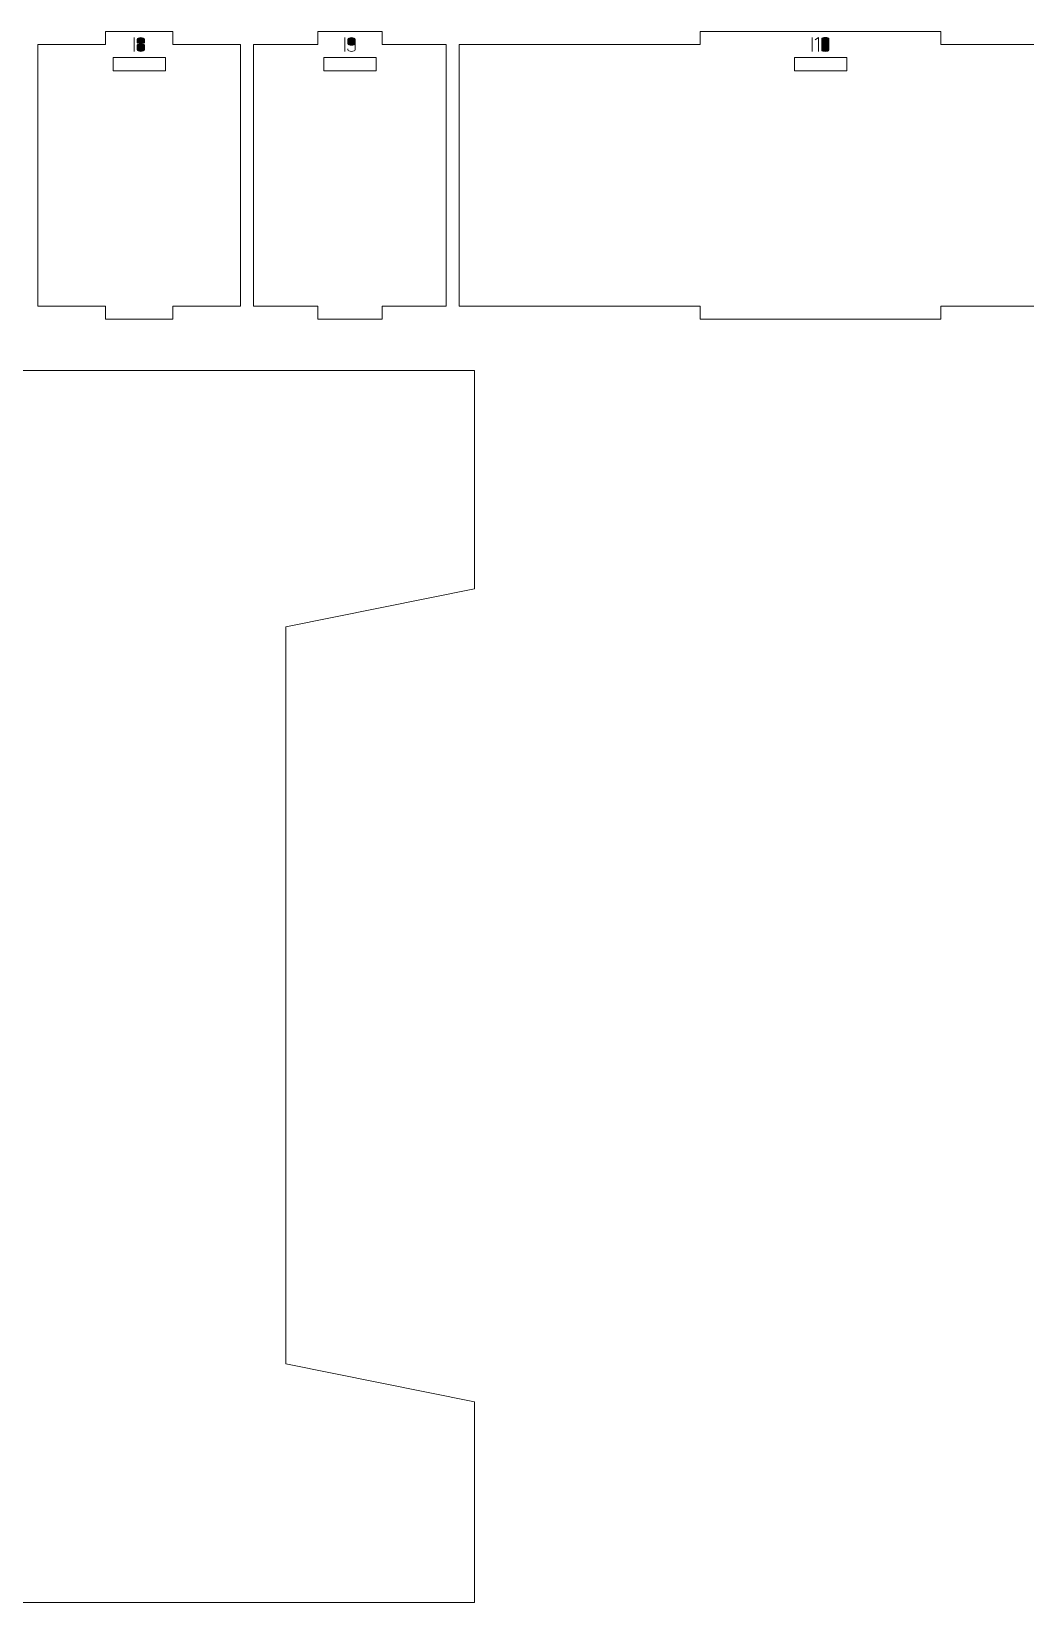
# Model space of a CAD drawing. Header units: centimetres. Extents: x -250 to 250, y -508 to 508.
# Drawn here: x -175.84 to -153.04, y -231.42 to -195.39 of the extents above; entities that cross this region are included whole.
import ezdxf

# ---------------------------------------------------------------- set-up
doc = ezdxf.new("R2010")
doc.units = ezdxf.units.CM
doc.header["$MEASUREMENT"] = 0
doc.layers.add('Capa 1', color=7, linetype='Continuous')

msp = doc.modelspace()

# ---------------------------------------------------------------- hatches: boundary and pattern name
at = {"layer": 'Capa 1', "true_color": 0x3e4095}
h = msp.add_hatch(color=175, dxfattribs=at)
edge = h.paths.add_edge_path()
edge.add_spline(control_points=[(-173.49002, -195.84554), (-173.49002, -195.84554), (-173.49002, -195.52864), (-173.49002, -195.52864), (-173.49002, -195.52864), (-173.49002, -195.84554), (-173.49002, -195.84554)], knot_values=[0, 0, 0, 0, 0.5, 0.5, 0.5, 1, 1, 1, 1], degree=3, periodic=1)
h = msp.add_hatch(color=175, dxfattribs=at)
edge = h.paths.add_edge_path()
edge.add_spline(control_points=[(-173.41664, -195.63871), (-173.41664, -195.64666), (-173.41098, -195.65384), (-173.39967, -195.66026), (-173.38836, -195.66668), (-173.3665, -195.67096), (-173.33409, -195.6731), (-173.30168, -195.67096), (-173.27982, -195.66668), (-173.26851, -195.66026), (-173.2572, -195.65384), (-173.25154, -195.64666), (-173.25154, -195.63871), (-173.25154, -195.63871), (-173.25154, -195.56441), (-173.25154, -195.56441), (-173.25154, -195.55463), (-173.25941, -195.5463), (-173.27516, -195.53942), (-173.2909, -195.53254), (-173.31055, -195.5291), (-173.33409, -195.5291), (-173.35763, -195.5291), (-173.37728, -195.53254), (-173.39302, -195.53942), (-173.40877, -195.5463), (-173.41664, -195.55463), (-173.41664, -195.56441), (-173.41664, -195.56441), (-173.41664, -195.63871), (-173.41664, -195.63871)], knot_values=[0, 0, 0, 0, 0.1, 0.1, 0.1, 0.2, 0.2, 0.2, 0.3, 0.3, 0.3, 0.4, 0.4, 0.4, 0.5, 0.5, 0.5, 0.6, 0.6, 0.6, 0.7, 0.7, 0.7, 0.8, 0.8, 0.8, 0.9, 0.9, 0.9, 1, 1, 1, 1], degree=3, periodic=1)
h = msp.add_hatch(color=175, dxfattribs=at)
edge = h.paths.add_edge_path()
edge.add_spline(control_points=[(-173.33409, -195.84554), (-173.35763, -195.84554), (-173.37728, -195.8421), (-173.39302, -195.83522), (-173.40877, -195.82834), (-173.41664, -195.82001), (-173.41664, -195.81023), (-173.41664, -195.81023), (-173.41664, -195.70704), (-173.41664, -195.70704), (-173.41664, -195.69878), (-173.41098, -195.6916), (-173.39967, -195.68549), (-173.38836, -195.67937), (-173.3665, -195.67524), (-173.33409, -195.6731), (-173.3665, -195.67096), (-173.38836, -195.66668), (-173.39967, -195.66026), (-173.41098, -195.65384), (-173.41664, -195.64666), (-173.41664, -195.63871), (-173.41664, -195.63871), (-173.41664, -195.56441), (-173.41664, -195.56441), (-173.41664, -195.55463), (-173.40877, -195.5463), (-173.39302, -195.53942), (-173.37728, -195.53254), (-173.35763, -195.5291), (-173.33409, -195.5291), (-173.31055, -195.5291), (-173.2909, -195.53254), (-173.27516, -195.53942), (-173.25941, -195.5463), (-173.25154, -195.55463), (-173.25154, -195.56441), (-173.25154, -195.56441), (-173.25154, -195.63871), (-173.25154, -195.63871), (-173.25154, -195.64666), (-173.2572, -195.65384), (-173.26851, -195.66026), (-173.27982, -195.66668), (-173.30168, -195.67096), (-173.33409, -195.6731), (-173.30168, -195.67524), (-173.27982, -195.67937), (-173.26851, -195.68549), (-173.2572, -195.6916), (-173.25154, -195.69878), (-173.25154, -195.70704), (-173.25154, -195.70704), (-173.25154, -195.81023), (-173.25154, -195.81023), (-173.25154, -195.82001), (-173.25941, -195.82834), (-173.27516, -195.83522), (-173.2909, -195.8421), (-173.31055, -195.84554), (-173.33409, -195.84554)], knot_values=[0, 0, 0, 0, 0.05, 0.05, 0.05, 0.1, 0.1, 0.1, 0.15, 0.15, 0.15, 0.2, 0.2, 0.2, 0.25, 0.25, 0.25, 0.3, 0.3, 0.3, 0.35, 0.35, 0.35, 0.4, 0.4, 0.4, 0.45, 0.45, 0.45, 0.5, 0.5, 0.5, 0.55, 0.55, 0.55, 0.6, 0.6, 0.6, 0.65, 0.65, 0.65, 0.7, 0.7, 0.7, 0.75, 0.75, 0.75, 0.8, 0.8, 0.8, 0.85, 0.85, 0.85, 0.9, 0.9, 0.9, 0.95, 0.95, 0.95, 1, 1, 1, 1], degree=3, periodic=1)
h = msp.add_hatch(color=175, dxfattribs=at)
edge = h.paths.add_edge_path()
edge.add_spline(control_points=[(-168.6587, -195.84554), (-168.6587, -195.84554), (-168.6587, -195.52864), (-168.6587, -195.52864), (-168.6587, -195.52864), (-168.6587, -195.84554), (-168.6587, -195.84554)], knot_values=[0, 0, 0, 0, 0.5, 0.5, 0.5, 1, 1, 1, 1], degree=3, periodic=1)
h = msp.add_hatch(color=175, dxfattribs=at)
edge = h.paths.add_edge_path()
edge.add_spline(control_points=[(-168.58532, -195.67173), (-168.58532, -195.68151), (-168.57745, -195.68984), (-168.5617, -195.69672), (-168.54596, -195.7036), (-168.52631, -195.70704), (-168.50277, -195.70704), (-168.47953, -195.70765), (-168.45997, -195.70482), (-168.44407, -195.69856), (-168.42817, -195.69229), (-168.42022, -195.68334), (-168.42022, -195.67173), (-168.42022, -195.67173), (-168.42022, -195.56441), (-168.42022, -195.56441), (-168.42022, -195.55463), (-168.42809, -195.5463), (-168.44384, -195.53942), (-168.45958, -195.53254), (-168.47923, -195.5291), (-168.50277, -195.5291), (-168.52631, -195.5291), (-168.54596, -195.53254), (-168.5617, -195.53942), (-168.57745, -195.5463), (-168.58532, -195.55463), (-168.58532, -195.56441), (-168.58532, -195.56441), (-168.58532, -195.67173), (-168.58532, -195.67173)], knot_values=[0, 0, 0, 0, 0.1, 0.1, 0.1, 0.2, 0.2, 0.2, 0.3, 0.3, 0.3, 0.4, 0.4, 0.4, 0.5, 0.5, 0.5, 0.6, 0.6, 0.6, 0.7, 0.7, 0.7, 0.8, 0.8, 0.8, 0.9, 0.9, 0.9, 1, 1, 1, 1], degree=3, periodic=1)
h = msp.add_hatch(color=175, dxfattribs=at)
edge = h.paths.add_edge_path()
edge.add_spline(control_points=[(-168.50277, -195.84554), (-168.52631, -195.84554), (-168.54596, -195.8421), (-168.5617, -195.83522), (-168.57745, -195.82834), (-168.58532, -195.82001), (-168.58532, -195.81023), (-168.58532, -195.81023), (-168.58532, -195.785), (-168.58532, -195.785), (-168.58532, -195.785), (-168.58532, -195.81023), (-168.58532, -195.81023), (-168.58532, -195.82001), (-168.57745, -195.82834), (-168.5617, -195.83522), (-168.54596, -195.8421), (-168.52631, -195.84554), (-168.50277, -195.84554), (-168.47923, -195.84554), (-168.45958, -195.8421), (-168.44384, -195.83522), (-168.42809, -195.82834), (-168.42022, -195.82001), (-168.42022, -195.81023), (-168.42022, -195.81023), (-168.42022, -195.67173), (-168.42022, -195.67173), (-168.42022, -195.68334), (-168.42817, -195.69229), (-168.44407, -195.69856), (-168.45997, -195.70482), (-168.47953, -195.70765), (-168.50277, -195.70704), (-168.52631, -195.70704), (-168.54596, -195.7036), (-168.5617, -195.69672), (-168.57745, -195.68984), (-168.58532, -195.68151), (-168.58532, -195.67173), (-168.58532, -195.67173), (-168.58532, -195.56441), (-168.58532, -195.56441), (-168.58532, -195.55463), (-168.57745, -195.5463), (-168.5617, -195.53942), (-168.54596, -195.53254), (-168.52631, -195.5291), (-168.50277, -195.5291), (-168.47923, -195.5291), (-168.45958, -195.53254), (-168.44384, -195.53942), (-168.42809, -195.5463), (-168.42022, -195.55463), (-168.42022, -195.56441), (-168.42022, -195.56441), (-168.42022, -195.67173), (-168.42022, -195.67173), (-168.42022, -195.67173), (-168.42022, -195.81023), (-168.42022, -195.81023), (-168.42022, -195.82001), (-168.42809, -195.82834), (-168.44384, -195.83522), (-168.45958, -195.8421), (-168.47923, -195.84554), (-168.50277, -195.84554)], knot_values=[0, 0, 0, 0, 0.04545455, 0.04545455, 0.04545455, 0.09090909, 0.09090909, 0.09090909, 0.13636364, 0.13636364, 0.13636364, 0.18181818, 0.18181818, 0.18181818, 0.22727273, 0.22727273, 0.22727273, 0.27272727, 0.27272727, 0.27272727, 0.31818182, 0.31818182, 0.31818182, 0.36363636, 0.36363636, 0.36363636, 0.40909091, 0.40909091, 0.40909091, 0.45454545, 0.45454545, 0.45454545, 0.5, 0.5, 0.5, 0.54545455, 0.54545455, 0.54545455, 0.59090909, 0.59090909, 0.59090909, 0.63636364, 0.63636364, 0.63636364, 0.68181818, 0.68181818, 0.68181818, 0.72727273, 0.72727273, 0.72727273, 0.77272727, 0.77272727, 0.77272727, 0.81818182, 0.81818182, 0.81818182, 0.86363636, 0.86363636, 0.86363636, 0.90909091, 0.90909091, 0.90909091, 0.95454545, 0.95454545, 0.95454545, 1, 1, 1, 1], degree=3, periodic=1)
h = msp.add_hatch(color=175, dxfattribs=at)
edge = h.paths.add_edge_path()
edge.add_spline(control_points=[(-157.94011, -195.84554), (-157.94011, -195.84554), (-157.94011, -195.52864), (-157.94011, -195.52864), (-157.94011, -195.52864), (-157.94011, -195.84554), (-157.94011, -195.84554)], knot_values=[0, 0, 0, 0, 0.5, 0.5, 0.5, 1, 1, 1, 1], degree=3, periodic=1)
h = msp.add_hatch(color=175, dxfattribs=at)
edge = h.paths.add_edge_path()
edge.add_spline(control_points=[(-157.7906, -195.52864), (-157.7906, -195.52864), (-157.86673, -195.58138), (-157.86673, -195.58138), (-157.86673, -195.58138), (-157.7906, -195.52864), (-157.7906, -195.52864), (-157.7906, -195.52864), (-157.7906, -195.84554), (-157.7906, -195.84554), (-157.7906, -195.84554), (-157.7906, -195.52864), (-157.7906, -195.52864)], knot_values=[0, 0, 0, 0, 0.25, 0.25, 0.25, 0.5, 0.5, 0.5, 0.75, 0.75, 0.75, 1, 1, 1, 1], degree=3, periodic=1)
h = msp.add_hatch(color=175, dxfattribs=at)
edge = h.paths.add_edge_path()
edge.add_spline(control_points=[(-157.71997, -195.82169), (-157.71997, -195.83148), (-157.7121, -195.8379), (-157.69635, -195.84095), (-157.68061, -195.84401), (-157.66096, -195.84554), (-157.63742, -195.84554), (-157.61388, -195.84554), (-157.59423, -195.84401), (-157.57849, -195.84095), (-157.56274, -195.8379), (-157.55487, -195.83148), (-157.55487, -195.82169), (-157.55487, -195.82169), (-157.55487, -195.55341), (-157.55487, -195.55341), (-157.55487, -195.54362), (-157.56274, -195.53712), (-157.57849, -195.53391), (-157.59423, -195.5307), (-157.61388, -195.5291), (-157.63742, -195.5291), (-157.66096, -195.5291), (-157.68061, -195.5307), (-157.69635, -195.53391), (-157.7121, -195.53712), (-157.71997, -195.54362), (-157.71997, -195.55341), (-157.71997, -195.55341), (-157.71997, -195.82169), (-157.71997, -195.82169)], knot_values=[0, 0, 0, 0, 0.1, 0.1, 0.1, 0.2, 0.2, 0.2, 0.3, 0.3, 0.3, 0.4, 0.4, 0.4, 0.5, 0.5, 0.5, 0.6, 0.6, 0.6, 0.7, 0.7, 0.7, 0.8, 0.8, 0.8, 0.9, 0.9, 0.9, 1, 1, 1, 1], degree=3, periodic=1)
h = msp.add_hatch(color=175, dxfattribs=at)
edge = h.paths.add_edge_path()
edge.add_spline(control_points=[(-157.55487, -195.82169), (-157.55487, -195.83148), (-157.56274, -195.8379), (-157.57849, -195.84095), (-157.59423, -195.84401), (-157.61388, -195.84554), (-157.63742, -195.84554), (-157.66096, -195.84554), (-157.68061, -195.84401), (-157.69635, -195.84095), (-157.7121, -195.8379), (-157.71997, -195.83148), (-157.71997, -195.82169), (-157.71997, -195.82169), (-157.71997, -195.55341), (-157.71997, -195.55341), (-157.71997, -195.54362), (-157.7121, -195.53712), (-157.69635, -195.53391), (-157.68061, -195.5307), (-157.66096, -195.5291), (-157.63742, -195.5291), (-157.61388, -195.5291), (-157.59423, -195.5307), (-157.57849, -195.53391), (-157.56274, -195.53712), (-157.55487, -195.54362), (-157.55487, -195.55341), (-157.55487, -195.55341), (-157.55487, -195.82169), (-157.55487, -195.82169)], knot_values=[0, 0, 0, 0, 0.1, 0.1, 0.1, 0.2, 0.2, 0.2, 0.3, 0.3, 0.3, 0.4, 0.4, 0.4, 0.5, 0.5, 0.5, 0.6, 0.6, 0.6, 0.7, 0.7, 0.7, 0.8, 0.8, 0.8, 0.9, 0.9, 0.9, 1, 1, 1, 1], degree=3, periodic=1)
h = msp.add_hatch(color=175, dxfattribs=at)
edge = h.paths.add_edge_path()
edge.add_spline(control_points=[(-173.41664, -195.81023), (-173.41664, -195.82001), (-173.40877, -195.82834), (-173.39302, -195.83522), (-173.37728, -195.8421), (-173.35763, -195.84554), (-173.33409, -195.84554), (-173.31055, -195.84554), (-173.2909, -195.8421), (-173.27516, -195.83522), (-173.25941, -195.82834), (-173.25154, -195.82001), (-173.25154, -195.81023), (-173.25154, -195.81023), (-173.25154, -195.70704), (-173.25154, -195.70704), (-173.25154, -195.69878), (-173.2572, -195.6916), (-173.26851, -195.68549), (-173.27982, -195.67937), (-173.30168, -195.67524), (-173.33409, -195.6731), (-173.3665, -195.67524), (-173.38836, -195.67937), (-173.39967, -195.68549), (-173.41098, -195.6916), (-173.41664, -195.69878), (-173.41664, -195.70704), (-173.41664, -195.70704), (-173.41664, -195.81023), (-173.41664, -195.81023)], knot_values=[0, 0, 0, 0, 0.1, 0.1, 0.1, 0.2, 0.2, 0.2, 0.3, 0.3, 0.3, 0.4, 0.4, 0.4, 0.5, 0.5, 0.5, 0.6, 0.6, 0.6, 0.7, 0.7, 0.7, 0.8, 0.8, 0.8, 0.9, 0.9, 0.9, 1, 1, 1, 1], degree=3, periodic=1)

# ---------------------------------------------------------------- linework, layer by layer
at = {"layer": 'Capa 1', "color": 240, "lineweight": 9}
for points, knots in [([(-175.69333, -195.68834), (-175.69333, -195.68834), (-175.69333, -201.68834), (-175.69333, -201.68834), (-175.69333, -201.68834), (-174.14497, -201.68834), (-174.14497, -201.68834), (-174.14497, -201.68834), (-174.14497, -201.98834), (-174.14497, -201.98834), (-174.14497, -201.98834), (-172.59661, -201.98834), (-172.59661, -201.98834), (-172.59661, -201.98834), (-172.59661, -201.68834), (-172.59661, -201.68834), (-172.59661, -201.68834), (-171.04824, -201.68834), (-171.04824, -201.68834), (-171.04824, -201.68834), (-171.04824, -195.68834), (-171.04824, -195.68834), (-171.04824, -195.68834), (-172.59661, -195.68834), (-172.59661, -195.68834), (-172.59661, -195.68834), (-172.59661, -195.38834), (-172.59661, -195.38834), (-172.59661, -195.38834), (-174.14497, -195.38834), (-174.14497, -195.38834), (-174.14497, -195.38834), (-174.14497, -195.68834), (-174.14497, -195.68834), (-174.14497, -195.68834), (-175.69333, -195.68834), (-175.69333, -195.68834)], [0, 0, 0, 0, 0.08333333, 0.08333333, 0.08333333, 0.16666667, 0.16666667, 0.16666667, 0.25, 0.25, 0.25, 0.33333333, 0.33333333, 0.33333333, 0.41666667, 0.41666667, 0.41666667, 0.5, 0.5, 0.5, 0.58333333, 0.58333333, 0.58333333, 0.66666667, 0.66666667, 0.66666667, 0.75, 0.75, 0.75, 0.83333333, 0.83333333, 0.83333333, 0.91666667, 0.91666667, 0.91666667, 1, 1, 1, 1]), ([(-170.74824, -195.68834), (-170.74824, -195.68834), (-170.74824, -201.68834), (-170.74824, -201.68834), (-170.74824, -201.68834), (-169.27572, -201.68834), (-169.27572, -201.68834), (-169.27572, -201.68834), (-169.27572, -201.98834), (-169.27572, -201.98834), (-169.27572, -201.98834), (-167.8032, -201.98834), (-167.8032, -201.98834), (-167.8032, -201.98834), (-167.8032, -201.68834), (-167.8032, -201.68834), (-167.8032, -201.68834), (-166.33068, -201.68834), (-166.33068, -201.68834), (-166.33068, -201.68834), (-166.33068, -195.68834), (-166.33068, -195.68834), (-166.33068, -195.68834), (-167.8032, -195.68834), (-167.8032, -195.68834), (-167.8032, -195.68834), (-167.8032, -195.38834), (-167.8032, -195.38834), (-167.8032, -195.38834), (-169.27572, -195.38834), (-169.27572, -195.38834), (-169.27572, -195.38834), (-169.27572, -195.68834), (-169.27572, -195.68834), (-169.27572, -195.68834), (-170.74824, -195.68834), (-170.74824, -195.68834)], [0, 0, 0, 0, 0.08333333, 0.08333333, 0.08333333, 0.16666667, 0.16666667, 0.16666667, 0.25, 0.25, 0.25, 0.33333333, 0.33333333, 0.33333333, 0.41666667, 0.41666667, 0.41666667, 0.5, 0.5, 0.5, 0.58333333, 0.58333333, 0.58333333, 0.66666667, 0.66666667, 0.66666667, 0.75, 0.75, 0.75, 0.83333333, 0.83333333, 0.83333333, 0.91666667, 0.91666667, 0.91666667, 1, 1, 1, 1]), ([(-166.03068, -195.68834), (-166.03068, -195.68834), (-166.03068, -201.68834), (-166.03068, -201.68834), (-166.03068, -201.68834), (-160.50855, -201.68834), (-160.50855, -201.68834), (-160.50855, -201.68834), (-160.50855, -201.98834), (-160.50855, -201.98834), (-160.50855, -201.98834), (-154.98642, -201.98834), (-154.98642, -201.98834), (-154.98642, -201.98834), (-154.98642, -201.68834), (-154.98642, -201.68834), (-154.98642, -201.68834), (-149.4643, -201.68834), (-149.4643, -201.68834), (-149.4643, -201.68834), (-149.4643, -195.68834), (-149.4643, -195.68834), (-149.4643, -195.68834), (-154.98642, -195.68834), (-154.98642, -195.68834), (-154.98642, -195.68834), (-154.98642, -195.38834), (-154.98642, -195.38834), (-154.98642, -195.38834), (-160.50855, -195.38834), (-160.50855, -195.38834), (-160.50855, -195.38834), (-160.50855, -195.68834), (-160.50855, -195.68834), (-160.50855, -195.68834), (-166.03068, -195.68834), (-166.03068, -195.68834)], [0, 0, 0, 0, 0.08333333, 0.08333333, 0.08333333, 0.16666667, 0.16666667, 0.16666667, 0.25, 0.25, 0.25, 0.33333333, 0.33333333, 0.33333333, 0.41666667, 0.41666667, 0.41666667, 0.5, 0.5, 0.5, 0.58333333, 0.58333333, 0.58333333, 0.66666667, 0.66666667, 0.66666667, 0.75, 0.75, 0.75, 0.83333333, 0.83333333, 0.83333333, 0.91666667, 0.91666667, 0.91666667, 1, 1, 1, 1]), ([(-173.97078, -196.28882), (-173.97078, -196.28882), (-172.77078, -196.28882), (-172.77078, -196.28882), (-172.77078, -196.28882), (-172.77078, -195.98882), (-172.77078, -195.98882), (-172.77078, -195.98882), (-173.97078, -195.98882), (-173.97078, -195.98882), (-173.97078, -195.98882), (-173.97078, -196.28882), (-173.97078, -196.28882)], [0, 0, 0, 0, 0.25, 0.25, 0.25, 0.5, 0.5, 0.5, 0.75, 0.75, 0.75, 1, 1, 1, 1]), ([(-169.13946, -196.28882), (-169.13946, -196.28882), (-167.93946, -196.28882), (-167.93946, -196.28882), (-167.93946, -196.28882), (-167.93946, -195.98882), (-167.93946, -195.98882), (-167.93946, -195.98882), (-169.13946, -195.98882), (-169.13946, -195.98882), (-169.13946, -195.98882), (-169.13946, -196.28882), (-169.13946, -196.28882)], [0, 0, 0, 0, 0.25, 0.25, 0.25, 0.5, 0.5, 0.5, 0.75, 0.75, 0.75, 1, 1, 1, 1]), ([(-158.34749, -196.28882), (-158.34749, -196.28882), (-157.14749, -196.28882), (-157.14749, -196.28882), (-157.14749, -196.28882), (-157.14749, -195.98882), (-157.14749, -195.98882), (-157.14749, -195.98882), (-158.34749, -195.98882), (-158.34749, -195.98882), (-158.34749, -195.98882), (-158.34749, -196.28882), (-158.34749, -196.28882)], [0, 0, 0, 0, 0.25, 0.25, 0.25, 0.5, 0.5, 0.5, 0.75, 0.75, 0.75, 1, 1, 1, 1])]:
    msp.add_open_spline(points, degree=3, knots=knots, dxfattribs=at)
at = {"layer": 'Capa 1', "color": 114, "lineweight": 9}
for points, knots in [([(-173.49002, -195.84554), (-173.49002, -195.84554), (-173.49002, -195.52864), (-173.49002, -195.52864), (-173.49002, -195.52864), (-173.49002, -195.84554), (-173.49002, -195.84554)], [0, 0, 0, 0, 0.5, 0.5, 0.5, 1, 1, 1, 1]), ([(-173.41664, -195.63871), (-173.41664, -195.64666), (-173.41098, -195.65384), (-173.39967, -195.66026), (-173.38836, -195.66668), (-173.3665, -195.67096), (-173.33409, -195.6731), (-173.30168, -195.67096), (-173.27982, -195.66668), (-173.26851, -195.66026), (-173.2572, -195.65384), (-173.25154, -195.64666), (-173.25154, -195.63871), (-173.25154, -195.63871), (-173.25154, -195.56441), (-173.25154, -195.56441), (-173.25154, -195.55463), (-173.25941, -195.5463), (-173.27516, -195.53942), (-173.2909, -195.53254), (-173.31055, -195.5291), (-173.33409, -195.5291), (-173.35763, -195.5291), (-173.37728, -195.53254), (-173.39302, -195.53942), (-173.40877, -195.5463), (-173.41664, -195.55463), (-173.41664, -195.56441), (-173.41664, -195.56441), (-173.41664, -195.63871), (-173.41664, -195.63871)], [0, 0, 0, 0, 0.1, 0.1, 0.1, 0.2, 0.2, 0.2, 0.3, 0.3, 0.3, 0.4, 0.4, 0.4, 0.5, 0.5, 0.5, 0.6, 0.6, 0.6, 0.7, 0.7, 0.7, 0.8, 0.8, 0.8, 0.9, 0.9, 0.9, 1, 1, 1, 1]), ([(-173.33409, -195.84554), (-173.35763, -195.84554), (-173.37728, -195.8421), (-173.39302, -195.83522), (-173.40877, -195.82834), (-173.41664, -195.82001), (-173.41664, -195.81023), (-173.41664, -195.81023), (-173.41664, -195.70704), (-173.41664, -195.70704), (-173.41664, -195.69878), (-173.41098, -195.6916), (-173.39967, -195.68549), (-173.38836, -195.67937), (-173.3665, -195.67524), (-173.33409, -195.6731), (-173.3665, -195.67096), (-173.38836, -195.66668), (-173.39967, -195.66026), (-173.41098, -195.65384), (-173.41664, -195.64666), (-173.41664, -195.63871), (-173.41664, -195.63871), (-173.41664, -195.56441), (-173.41664, -195.56441), (-173.41664, -195.55463), (-173.40877, -195.5463), (-173.39302, -195.53942), (-173.37728, -195.53254), (-173.35763, -195.5291), (-173.33409, -195.5291), (-173.31055, -195.5291), (-173.2909, -195.53254), (-173.27516, -195.53942), (-173.25941, -195.5463), (-173.25154, -195.55463), (-173.25154, -195.56441), (-173.25154, -195.56441), (-173.25154, -195.63871), (-173.25154, -195.63871), (-173.25154, -195.64666), (-173.2572, -195.65384), (-173.26851, -195.66026), (-173.27982, -195.66668), (-173.30168, -195.67096), (-173.33409, -195.6731), (-173.30168, -195.67524), (-173.27982, -195.67937), (-173.26851, -195.68549), (-173.2572, -195.6916), (-173.25154, -195.69878), (-173.25154, -195.70704), (-173.25154, -195.70704), (-173.25154, -195.81023), (-173.25154, -195.81023), (-173.25154, -195.82001), (-173.25941, -195.82834), (-173.27516, -195.83522), (-173.2909, -195.8421), (-173.31055, -195.84554), (-173.33409, -195.84554)], [0, 0, 0, 0, 0.05, 0.05, 0.05, 0.1, 0.1, 0.1, 0.15, 0.15, 0.15, 0.2, 0.2, 0.2, 0.25, 0.25, 0.25, 0.3, 0.3, 0.3, 0.35, 0.35, 0.35, 0.4, 0.4, 0.4, 0.45, 0.45, 0.45, 0.5, 0.5, 0.5, 0.55, 0.55, 0.55, 0.6, 0.6, 0.6, 0.65, 0.65, 0.65, 0.7, 0.7, 0.7, 0.75, 0.75, 0.75, 0.8, 0.8, 0.8, 0.85, 0.85, 0.85, 0.9, 0.9, 0.9, 0.95, 0.95, 0.95, 1, 1, 1, 1]), ([(-168.6587, -195.84554), (-168.6587, -195.84554), (-168.6587, -195.52864), (-168.6587, -195.52864), (-168.6587, -195.52864), (-168.6587, -195.84554), (-168.6587, -195.84554)], [0, 0, 0, 0, 0.5, 0.5, 0.5, 1, 1, 1, 1]), ([(-168.58532, -195.67173), (-168.58532, -195.68151), (-168.57745, -195.68984), (-168.5617, -195.69672), (-168.54596, -195.7036), (-168.52631, -195.70704), (-168.50277, -195.70704), (-168.47953, -195.70765), (-168.45997, -195.70482), (-168.44407, -195.69856), (-168.42817, -195.69229), (-168.42022, -195.68334), (-168.42022, -195.67173), (-168.42022, -195.67173), (-168.42022, -195.56441), (-168.42022, -195.56441), (-168.42022, -195.55463), (-168.42809, -195.5463), (-168.44384, -195.53942), (-168.45958, -195.53254), (-168.47923, -195.5291), (-168.50277, -195.5291), (-168.52631, -195.5291), (-168.54596, -195.53254), (-168.5617, -195.53942), (-168.57745, -195.5463), (-168.58532, -195.55463), (-168.58532, -195.56441), (-168.58532, -195.56441), (-168.58532, -195.67173), (-168.58532, -195.67173)], [0, 0, 0, 0, 0.1, 0.1, 0.1, 0.2, 0.2, 0.2, 0.3, 0.3, 0.3, 0.4, 0.4, 0.4, 0.5, 0.5, 0.5, 0.6, 0.6, 0.6, 0.7, 0.7, 0.7, 0.8, 0.8, 0.8, 0.9, 0.9, 0.9, 1, 1, 1, 1]), ([(-168.50277, -195.84554), (-168.52631, -195.84554), (-168.54596, -195.8421), (-168.5617, -195.83522), (-168.57745, -195.82834), (-168.58532, -195.82001), (-168.58532, -195.81023), (-168.58532, -195.81023), (-168.58532, -195.785), (-168.58532, -195.785), (-168.58532, -195.785), (-168.58532, -195.81023), (-168.58532, -195.81023), (-168.58532, -195.82001), (-168.57745, -195.82834), (-168.5617, -195.83522), (-168.54596, -195.8421), (-168.52631, -195.84554), (-168.50277, -195.84554), (-168.47923, -195.84554), (-168.45958, -195.8421), (-168.44384, -195.83522), (-168.42809, -195.82834), (-168.42022, -195.82001), (-168.42022, -195.81023), (-168.42022, -195.81023), (-168.42022, -195.67173), (-168.42022, -195.67173), (-168.42022, -195.68334), (-168.42817, -195.69229), (-168.44407, -195.69856), (-168.45997, -195.70482), (-168.47953, -195.70765), (-168.50277, -195.70704), (-168.52631, -195.70704), (-168.54596, -195.7036), (-168.5617, -195.69672), (-168.57745, -195.68984), (-168.58532, -195.68151), (-168.58532, -195.67173), (-168.58532, -195.67173), (-168.58532, -195.56441), (-168.58532, -195.56441), (-168.58532, -195.55463), (-168.57745, -195.5463), (-168.5617, -195.53942), (-168.54596, -195.53254), (-168.52631, -195.5291), (-168.50277, -195.5291), (-168.47923, -195.5291), (-168.45958, -195.53254), (-168.44384, -195.53942), (-168.42809, -195.5463), (-168.42022, -195.55463), (-168.42022, -195.56441), (-168.42022, -195.56441), (-168.42022, -195.67173), (-168.42022, -195.67173), (-168.42022, -195.67173), (-168.42022, -195.81023), (-168.42022, -195.81023), (-168.42022, -195.82001), (-168.42809, -195.82834), (-168.44384, -195.83522), (-168.45958, -195.8421), (-168.47923, -195.84554), (-168.50277, -195.84554)], [0, 0, 0, 0, 0.04545455, 0.04545455, 0.04545455, 0.09090909, 0.09090909, 0.09090909, 0.13636364, 0.13636364, 0.13636364, 0.18181818, 0.18181818, 0.18181818, 0.22727273, 0.22727273, 0.22727273, 0.27272727, 0.27272727, 0.27272727, 0.31818182, 0.31818182, 0.31818182, 0.36363636, 0.36363636, 0.36363636, 0.40909091, 0.40909091, 0.40909091, 0.45454545, 0.45454545, 0.45454545, 0.5, 0.5, 0.5, 0.54545455, 0.54545455, 0.54545455, 0.59090909, 0.59090909, 0.59090909, 0.63636364, 0.63636364, 0.63636364, 0.68181818, 0.68181818, 0.68181818, 0.72727273, 0.72727273, 0.72727273, 0.77272727, 0.77272727, 0.77272727, 0.81818182, 0.81818182, 0.81818182, 0.86363636, 0.86363636, 0.86363636, 0.90909091, 0.90909091, 0.90909091, 0.95454545, 0.95454545, 0.95454545, 1, 1, 1, 1]), ([(-157.94011, -195.84554), (-157.94011, -195.84554), (-157.94011, -195.52864), (-157.94011, -195.52864), (-157.94011, -195.52864), (-157.94011, -195.84554), (-157.94011, -195.84554)], [0, 0, 0, 0, 0.5, 0.5, 0.5, 1, 1, 1, 1]), ([(-157.7906, -195.52864), (-157.7906, -195.52864), (-157.86673, -195.58138), (-157.86673, -195.58138), (-157.86673, -195.58138), (-157.7906, -195.52864), (-157.7906, -195.52864), (-157.7906, -195.52864), (-157.7906, -195.84554), (-157.7906, -195.84554), (-157.7906, -195.84554), (-157.7906, -195.52864), (-157.7906, -195.52864)], [0, 0, 0, 0, 0.25, 0.25, 0.25, 0.5, 0.5, 0.5, 0.75, 0.75, 0.75, 1, 1, 1, 1]), ([(-157.71997, -195.82169), (-157.71997, -195.83148), (-157.7121, -195.8379), (-157.69635, -195.84095), (-157.68061, -195.84401), (-157.66096, -195.84554), (-157.63742, -195.84554), (-157.61388, -195.84554), (-157.59423, -195.84401), (-157.57849, -195.84095), (-157.56274, -195.8379), (-157.55487, -195.83148), (-157.55487, -195.82169), (-157.55487, -195.82169), (-157.55487, -195.55341), (-157.55487, -195.55341), (-157.55487, -195.54362), (-157.56274, -195.53712), (-157.57849, -195.53391), (-157.59423, -195.5307), (-157.61388, -195.5291), (-157.63742, -195.5291), (-157.66096, -195.5291), (-157.68061, -195.5307), (-157.69635, -195.53391), (-157.7121, -195.53712), (-157.71997, -195.54362), (-157.71997, -195.55341), (-157.71997, -195.55341), (-157.71997, -195.82169), (-157.71997, -195.82169)], [0, 0, 0, 0, 0.1, 0.1, 0.1, 0.2, 0.2, 0.2, 0.3, 0.3, 0.3, 0.4, 0.4, 0.4, 0.5, 0.5, 0.5, 0.6, 0.6, 0.6, 0.7, 0.7, 0.7, 0.8, 0.8, 0.8, 0.9, 0.9, 0.9, 1, 1, 1, 1]), ([(-157.55487, -195.82169), (-157.55487, -195.83148), (-157.56274, -195.8379), (-157.57849, -195.84095), (-157.59423, -195.84401), (-157.61388, -195.84554), (-157.63742, -195.84554), (-157.66096, -195.84554), (-157.68061, -195.84401), (-157.69635, -195.84095), (-157.7121, -195.8379), (-157.71997, -195.83148), (-157.71997, -195.82169), (-157.71997, -195.82169), (-157.71997, -195.55341), (-157.71997, -195.55341), (-157.71997, -195.54362), (-157.7121, -195.53712), (-157.69635, -195.53391), (-157.68061, -195.5307), (-157.66096, -195.5291), (-157.63742, -195.5291), (-157.61388, -195.5291), (-157.59423, -195.5307), (-157.57849, -195.53391), (-157.56274, -195.53712), (-157.55487, -195.54362), (-157.55487, -195.55341), (-157.55487, -195.55341), (-157.55487, -195.82169), (-157.55487, -195.82169)], [0, 0, 0, 0, 0.1, 0.1, 0.1, 0.2, 0.2, 0.2, 0.3, 0.3, 0.3, 0.4, 0.4, 0.4, 0.5, 0.5, 0.5, 0.6, 0.6, 0.6, 0.7, 0.7, 0.7, 0.8, 0.8, 0.8, 0.9, 0.9, 0.9, 1, 1, 1, 1]), ([(-173.41664, -195.81023), (-173.41664, -195.82001), (-173.40877, -195.82834), (-173.39302, -195.83522), (-173.37728, -195.8421), (-173.35763, -195.84554), (-173.33409, -195.84554), (-173.31055, -195.84554), (-173.2909, -195.8421), (-173.27516, -195.83522), (-173.25941, -195.82834), (-173.25154, -195.82001), (-173.25154, -195.81023), (-173.25154, -195.81023), (-173.25154, -195.70704), (-173.25154, -195.70704), (-173.25154, -195.69878), (-173.2572, -195.6916), (-173.26851, -195.68549), (-173.27982, -195.67937), (-173.30168, -195.67524), (-173.33409, -195.6731), (-173.3665, -195.67524), (-173.38836, -195.67937), (-173.39967, -195.68549), (-173.41098, -195.6916), (-173.41664, -195.69878), (-173.41664, -195.70704), (-173.41664, -195.70704), (-173.41664, -195.81023), (-173.41664, -195.81023)], [0, 0, 0, 0, 0.1, 0.1, 0.1, 0.2, 0.2, 0.2, 0.3, 0.3, 0.3, 0.4, 0.4, 0.4, 0.5, 0.5, 0.5, 0.6, 0.6, 0.6, 0.7, 0.7, 0.7, 0.8, 0.8, 0.8, 0.9, 0.9, 0.9, 1, 1, 1, 1]), ([(-170.01006, -209.04266), (-170.01006, -209.04266), (-170.01006, -225.94287), (-170.01006, -225.94287), (-170.01006, -225.94287), (-165.67934, -226.81448), (-165.67934, -226.81448), (-165.67934, -226.81448), (-165.67934, -231.41545), (-165.67934, -231.41545), (-165.67934, -231.41545), (-184.32583, -231.41545), (-184.32583, -231.41545), (-184.32583, -231.41545), (-184.33262, -226.81543), (-184.33262, -226.81543), (-184.33262, -226.81543), (-180.00296, -225.94265), (-180.00296, -225.94265), (-180.00296, -225.94265), (-180.00296, -209.05824), (-180.00296, -209.05824), (-180.00296, -209.05824), (-184.33368, -208.17321), (-184.33368, -208.17321), (-184.33368, -208.17321), (-184.33368, -203.16129), (-184.33368, -203.16129), (-184.33368, -203.16129), (-165.67934, -203.16114), (-165.67934, -203.16114), (-165.67934, -203.16114), (-165.67934, -208.17105), (-165.67934, -208.17105), (-165.67934, -208.17105), (-170.01006, -209.04266), (-170.01006, -209.04266)], [0, 0, 0, 0, 0.08333333, 0.08333333, 0.08333333, 0.16666667, 0.16666667, 0.16666667, 0.25, 0.25, 0.25, 0.33333333, 0.33333333, 0.33333333, 0.41666667, 0.41666667, 0.41666667, 0.5, 0.5, 0.5, 0.58333333, 0.58333333, 0.58333333, 0.66666667, 0.66666667, 0.66666667, 0.75, 0.75, 0.75, 0.83333333, 0.83333333, 0.83333333, 0.91666667, 0.91666667, 0.91666667, 1, 1, 1, 1])]:
    msp.add_open_spline(points, degree=3, knots=knots, dxfattribs=at)

doc.saveas('drawing.dxf')
